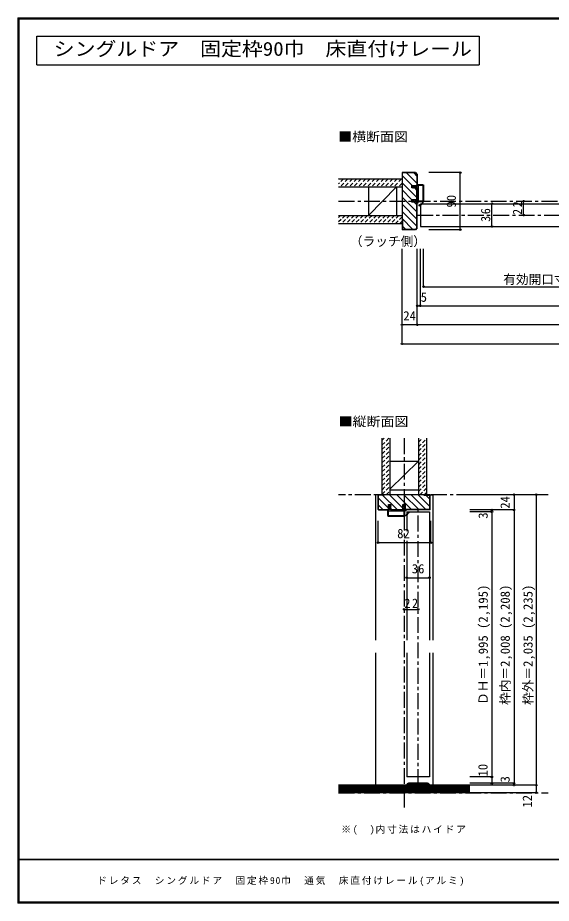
# Model space of a CAD drawing. Units: millimetres at full size, sheet at 1:5. Extents: x -973 to 977, y -718 to 696.
# Drawn here: x -973 to -132, y -701 to 696 of the extents above; entities that cross this region are included whole.
import ezdxf
from ezdxf.enums import TextEntityAlignment as Align

# ---------------------------------------------------------------- set-up
doc = ezdxf.new("R2010")
doc.units = ezdxf.units.MM
doc.header["$LTSCALE"] = 5
doc.header["$PDMODE"] = 32
doc.header["$PDSIZE"] = 2.5
doc.linetypes.add('CHAIN1', pattern=[8, 5, -1, 1, -1])
doc.linetypes.add('DASHED1', pattern=[1.8, 1.2, -0.6])
for name, color, linetype in [('0-0_補助線', 7, 'Continuous'), ('0-1_通り芯', 4, 'CHAIN1'), ('0-3_仕上げ', 2, 'Continuous'), ('0-4_枠', 3, 'Continuous'), ('0-6_扉', 6, 'Continuous'), ('0-7_金物', 7, 'Continuous'), ('0-A_文字', 3, 'Continuous'), ('0-B_寸法', 7, 'Continuous'), ('0-C_ハッチ', 4, 'DASHED1'), ('F-1_枠', 6, 'Continuous'), ('F-A_文字', 7, 'Continuous')]:
    doc.layers.add(name, color=color, linetype=linetype)
doc.styles.add('ＭＳ ゴシック', font='')
doc.styles.get('ＭＳ ゴシック').set_extended_font_data('MS Gothic')

# ---------------------------------------------------------------- blocks, each defined once
blk = doc.blocks.new('2')
at = {"layer": '0-0_補助線'}
for p, q in [((-9.846, -9.622), (-9.846, 15.078)), ((-8.846, 16.078), (0.354, 16.078)), ((-8.846, 15.878), (0.637, 15.878)), ((-8.446, 14.378), (-8.446, -8.922)), ((-8.146, 14.678), (-1.546, 14.678)), ((-1.246, 14.378), (-1.246, -8.922)), ((0.154, 11.653), (2.154, 11.653)), ((0.154, 11.653), (0.154, -8.497)), ((2.154, 10.953), (2.154, 11.653)), ((3.154, 11.653), (2.512, 10.83)), ((3.154, 11.653), (6.154, 11.653)), ((4.154, 13.753), (4.154, 13.053)), ((5.154, 13.053), (4.512, 13.876)), ((7.154, 13.053), (5.154, 13.053)), ((6.154, 10.953), (6.154, 11.653)), ((7.558, 12.258), (6.516, 10.835)), ((-1.48, -10.622), (-8.846, -10.622)), ((-1.546, -9.222), (-8.146, -9.222)), ((-1.189, -10.85), (-0.732, -12.694)), ((0.354, -12.922), (-0.441, -12.922)), ((0.154, -8.497), (2.154, -8.497)), ((4.154, -9.897), (0.154, -9.897)), ((0.154, -9.897), (0.154, -10.622)), ((0.154, -10.622), (0.645, -12.548)), ((2.154, -7.797), (2.154, -8.497)), ((3.154, -8.497), (2.512, -7.674)), ((3.154, -8.497), (6.154, -8.497)), ((4.154, -10.597), (4.154, -9.897)), ((5.154, -9.897), (4.512, -10.72)), ((7.154, -9.897), (5.154, -9.897)), ((6.154, -7.797), (6.154, -8.497)), ((7.558, -9.101), (6.516, -7.679))]:
    blk.add_line(p, q, dxfattribs=at)
for points in [[(-9.646, 15.078), (-9.646, -9.622), (-9.846, -9.622)], [(4.154, 13.053), (0.154, 13.053), (0.649, 15.723)]]:
    blk.add_lwpolyline(points, dxfattribs=at)
for centre, radius, start, end in [((-8.846, 15.078), 1, 90, 180), ((-8.846, 15.078), 0.8, 90, 180), ((-8.146, 14.378), 0.3, 90, 180), ((-1.546, 14.378), 0.3, 0, 90), ((0.354, 15.778), 0.3, 349.49875, 90), ((2.354, 10.953), 0.2, 180, 322.03043), ((4.354, 13.753), 0.2, 37.96957, 180), ((6.354, 10.953), 0.2, 180, 323.78053), ((7.154, 12.553), 0.5, 323.78053, 90), ((-8.846, -9.622), 1, 180, 270), ((-2.846, -10.72), 6, 179.06153, 259.29815), ((-8.146, -8.922), 0.3, 180, 270), ((-2.846, -10.72), 5.3, 178.93757, 259.29815), ((-1.546, -8.922), 0.3, 270, 0), ((-1.48, -10.922), 0.3, 13.9282, 90), ((-0.441, -12.622), 0.3, 193.9282, 270), ((0.354, -12.622), 0.3, 270, 14.29438), ((2.354, -7.797), 0.2, 37.96957, 180), ((4.354, -10.597), 0.2, 180, 322.03043), ((6.354, -7.797), 0.2, 36.21947, 180), ((7.154, -9.397), 0.5, 270, 36.21947), ((-3.896, -16.272), 0.35, 259.29815, 79.29815)]:
    blk.add_arc(centre, radius, start, end, dxfattribs=at)
blk.add_point((-3.896, -16.622), dxfattribs=at)

msp = doc.modelspace()

# ---------------------------------------------------------------- linework, layer by layer
at = {"layer": '0-1_通り芯'}
for p, q in [((-467, 406.5), (468, 406.5)), ((-343, 384.5), (344, 384.5)), ((-363.643, 32.5), (-363.643, -549.794)), ((-136.286, -56.5), (-467, -56.5)), ((-341.643, -514.5), (-341.643, -80.5)), ((-467, -526.5), (-136.286, -526.5))]:
    msp.add_line(p, q, dxfattribs=at)
at = {"layer": '0-3_仕上げ'}
for p, q in [((-467, 441.5), (-367, 441.5)), ((-467, 429), (-367, 429)), ((-467, 384), (-367, 384)), ((-467, 371.5), (-367, 371.5)), ((-398.643, 32.5), (-398.643, -56.5)), ((-386.143, 32.5), (-386.143, -56.5)), ((-341.143, 32.5), (-341.143, -56.5)), ((-328.643, 32.5), (-328.643, -56.5)), ((-260.286, -514.5), (-467, -514.5)), ((-260.286, -526.5), (-467, -526.5))]:
    msp.add_line(p, q, dxfattribs=at)
at = {"layer": '0-3_仕上げ', "color": 7}
for p, q in [((-375.572, 429), (-420, 384)), ((-386.143, -47.928), (-341.143, -3.5)), ((-260.286, -516), (-467, -516)), ((-260.286, -517.5), (-467, -517.5)), ((-260.286, -519), (-467, -519)), ((-260.286, -520.5), (-467, -520.5)), ((-260.286, -522), (-467, -522)), ((-260.286, -523.5), (-467, -523.5)), ((-260.286, -525), (-467, -525))]:
    msp.add_line(p, q, dxfattribs=at)
at = {"layer": '0-3_仕上げ', "color": 3}
for p, q in [((-420, 429), (-420, 384)), ((-375.572, 429), (-375.572, 384)), ((-386.143, -3.5), (-341.143, -3.5)), ((-386.143, -48.5), (-341.143, -48.5))]:
    msp.add_line(p, q, dxfattribs=at)
at = {"layer": '0-4_枠'}
for p, q in [((-346.036, 451), (-366.5, 451)), ((-366.5, 436.5), (-366.5, 451)), ((-346.036, 451), (-343.5, 448.464)), ((-345.828, 451.5), (-343, 448.672)), ((-343.5, 448.464), (-343.5, 431)), ((-343, 448.672), (-343, 431)), ((-366.5, 436.5), (-367, 436.5)), ((-351.5, 427.3), (-351.5, 431)), ((-351.5, 431), (-343, 431)), ((-343, 427.3), (-351.5, 427.3)), ((-343.5, 408.7), (-343.5, 427.3)), ((-343, 408.7), (-343, 427.3)), ((-351.5, 405), (-351.5, 408.7)), ((-343, 408.7), (-351.5, 408.7)), ((-343, 405), (-351.5, 405)), ((-343.5, 364.536), (-343.5, 405)), ((-343, 364.328), (-343, 405)), ((-366.5, 376.5), (-367, 376.5)), ((-366.5, 376.5), (-366.5, 362)), ((-343.5, 364.536), (-346.036, 362)), ((-346.036, 362), (-366.5, 362)), ((-322.643, -56.5), (-404.643, -56.5)), ((-404.143, -79.586), (-404.143, -57)), ((-394.643, -57), (-404.143, -57)), ((-394.643, -57), (-394.643, -56.5)), ((-332.643, -57), (-332.643, -56.5)), ((-332.643, -57), (-323.143, -57)), ((-323.143, -79.586), (-323.143, -57)), ((-403.729, -80), (-404.143, -79.586)), ((-403.936, -80.5), (-388.143, -80.5)), ((-403.729, -80), (-388.143, -80)), ((-388.143, -72), (-384.443, -72)), ((-388.143, -80.5), (-388.143, -72)), ((-384.443, -80.5), (-384.443, -72)), ((-384.443, -80), (-365.843, -80)), ((-384.443, -80.5), (-365.843, -80.5)), ((-365.843, -80.5), (-365.843, -72)), ((-323.557, -80), (-362.143, -80)), ((-323.35, -80.5), (-362.143, -80.5)), ((-323.557, -80), (-323.143, -79.586))]:
    msp.add_line(p, q, dxfattribs=at)
at = {"layer": '0-4_枠', "color": 4}
for p, q in [((-404.643, -56.5), (-408.643, -56.5)), ((-408.643, -56.5), (-408.643, -286)), ((-322.643, -56.5), (-318.643, -56.5)), ((-318.643, -56.5), (-318.643, -286)), ((-408.643, -306), (-408.643, -514.5)), ((-318.643, -306), (-318.643, -514.5))]:
    msp.add_line(p, q, dxfattribs=at)
at = {"layer": '0-4_枠'}
for points in [[(-345.828, 451.5), (-367, 451.5), (-367, 361.5)], [(-343, 364.328), (-345.828, 361.5), (-367, 361.5)], [(-403.936, -80.5), (-404.643, -79.793), (-404.643, -56.5)], [(-323.35, -80.5), (-322.643, -79.793), (-322.643, -56.5)], [(-365.843, -72), (-362.143, -72), (-362.143, -80.5)]]:
    msp.add_lwpolyline(points, dxfattribs=at)
at = {"layer": '0-6_扉'}
for p, q in [((-338, 402.5), (-8, 402.5)), ((-359.643, -83.5), (-359.643, -114.19)), ((-359.643, -83.5), (-323.643, -83.5)), ((-323.643, -83.5), (-323.643, -286)), ((-359.643, -129.422), (-359.643, -286)), ((-359.643, -306), (-359.643, -501.5)), ((-323.643, -306), (-323.643, -501.5)), ((-323.643, -501.5), (-359.643, -501.5))]:
    msp.add_line(p, q, dxfattribs=at)
msp.add_lwpolyline([(-338, 402.5), (-338, 366.5), (-8, 366.5)], dxfattribs=at)
at = {"layer": '0-7_金物'}
for p, q in [((-359.643, -514.5), (-358.643, -514.5)), ((-326.643, -511.5), (-356.643, -511.5)), ((-353.843, -512.5), (-356.643, -512.5)), ((-353.843, -514.5), (-353.843, -512.5)), ((-353.843, -514.5), (-352.843, -514.5)), ((-352.843, -514.5), (-352.843, -512.5)), ((-348.443, -512.5), (-352.843, -512.5)), ((-348.443, -514.5), (-348.443, -512.5)), ((-348.443, -514.5), (-347.443, -514.5)), ((-347.443, -514.5), (-347.443, -512.5)), ((-342.143, -512.5), (-347.443, -512.5)), ((-342.143, -514.5), (-342.143, -512.5)), ((-342.143, -514.5), (-341.143, -514.5)), ((-341.143, -514.5), (-341.143, -512.5)), ((-335.843, -512.5), (-341.143, -512.5)), ((-335.843, -514.5), (-335.843, -512.5)), ((-335.843, -514.5), (-334.843, -514.5)), ((-334.843, -514.5), (-334.843, -512.5)), ((-330.443, -512.5), (-334.843, -512.5)), ((-330.443, -514.5), (-330.443, -512.5)), ((-330.443, -514.5), (-329.443, -514.5)), ((-329.443, -514.5), (-329.443, -512.5)), ((-326.643, -512.5), (-329.443, -512.5)), ((-324.643, -514.5), (-323.643, -514.5))]:
    msp.add_line(p, q, dxfattribs=at)
for centre, radius, start, end in [((-356.643, -514.5), 3, 90, 180), ((-356.643, -514.5), 2, 90, 180), ((-326.643, -514.5), 3, 0, 90), ((-326.643, -514.5), 2, 0, 90)]:
    msp.add_arc(centre, radius, start, end, dxfattribs=at)
at = {"layer": '0-A_文字'}
for p, q in [((-943.333, 621.667), (-943.333, 666.667)), ((-943.333, 666.667), (-245.458, 666.667)), ((-245.458, 666.667), (-245.458, 621.667)), ((-943.333, 621.667), (-245.458, 621.667))]:
    msp.add_line(p, q, dxfattribs=at)
at = {"layer": '0-B_寸法', "color": 4}
for p, q in [((-275.175, 451.5), (-324.495, 451.5)), ((-275.175, 361.5), (-275.175, 451.5)), ((-175.175, 384.5), (-175.175, 406.5)), ((-225.175, 366.5), (-225.175, 402.5)), ((-275.175, 361.5), (-324.495, 361.5)), ((-367, 181.5), (-367, 331.5)), ((-343, 211.5), (-343, 331.5)), ((-338, 241.5), (-338, 331.5)), ((-333, 271.5), (-333, 331.5)), ((-333, 271.5), (284.005, 271.5)), ((-343, 241.5), (344, 241.5)), ((368, 211.5), (-367, 211.5)), ((-155.286, -56.5), (-260.286, -56.5)), ((-190.286, -56.5), (-190.286, -514.5)), ((-155.286, -56.5), (-155.286, -526.5)), ((-190.286, -80.5), (-260.286, -80.5)), ((-225.286, -83.5), (-260.286, -83.5)), ((-225.286, -80.5), (-225.286, -511.5)), ((-404.643, -131.922), (-404.643, -97.4)), ((-321.643, -131.922), (-321.643, -97.4)), ((-404.643, -131.922), (-321.643, -131.922)), ((-359.643, -187.382), (-323.643, -187.382)), ((-363.643, -237.382), (-341.643, -237.382)), ((-225.286, -501.5), (-260.286, -501.5)), ((-190.286, -511.5), (-260.286, -511.5)), ((-155.286, -514.5), (-260.286, -514.5)), ((-155.286, -526.5), (-260.286, -526.5))]:
    msp.add_line(p, q, dxfattribs=at)
msp.add_lwpolyline([(-367, 181.5), (368, 181.5), (368, 331.5)], dxfattribs=at)
at = {"layer": '0-B_寸法'}
for p in [(-275.175, 451.5), (-175.175, 406.5), (-225.175, 402.5), (-175.175, 384.5), (-225.175, 366.5), (-275.175, 361.5), (-333, 271.5), (-343, 241.5), (-338, 241.5), (-367, 211.5), (-343, 211.5), (-367, 181.5), (-190.286, -56.5), (-155.286, -56.5), (-225.286, -80.5), (-225.286, -83.5), (-190.286, -80.5), (-404.643, -131.922), (-321.643, -131.922), (-359.643, -187.382), (-323.643, -187.382), (-363.643, -237.382), (-341.643, -237.382), (-225.286, -501.5), (-225.286, -511.5), (-190.286, -511.5), (-190.286, -514.5), (-155.286, -514.5), (-155.286, -526.5)]:
    msp.add_point(p, dxfattribs=at)
at = {"layer": '0-C_ハッチ', "linetype": 'Continuous'}
for p, q in [((-359.716, 451), (-343.5, 434.784)), ((-348.402, 451), (-343.5, 446.098)), ((-367, 435.657), (-343.5, 412.157)), ((-366.5, 446.47), (-351.029, 431)), ((-367, 424.342), (-351.357, 408.7)), ((-347.329, 427.3), (-343.5, 423.47)), ((-367, 413.029), (-343.5, 389.529)), ((-367, 401.716), (-343.5, 378.216)), ((-347.657, 405), (-343.5, 400.843)), ((-367, 390.402), (-343.5, 366.902)), ((-367, 379.088), (-349.912, 362)), ((-366.5, 367.275), (-361.225, 362)), ((-404.143, -61.784), (-388.143, -77.784)), ((-397.613, -57), (-374.613, -80)), ((-386.8, -56.5), (-365.843, -77.457)), ((-375.485, -56.5), (-351.986, -80)), ((-364.172, -56.5), (-340.672, -80)), ((-352.858, -56.5), (-329.358, -80)), ((-341.545, -56.5), (-323.143, -74.902)), ((-329.731, -57), (-323.143, -63.588)), ((-404.143, -73.098), (-397.241, -80))]:
    msp.add_line(p, q, dxfattribs=at)
at = {"layer": '0-C_ハッチ'}
for p, q in [((-459.531, 441.5), (-467, 434.031)), ((-466.602, 441.5), (-467, 441.102)), ((-452.46, 441.5), (-464.96, 429)), ((-445.389, 441.5), (-457.889, 429)), ((-438.318, 441.5), (-450.818, 429)), ((-431.247, 441.5), (-443.747, 429)), ((-424.176, 441.5), (-436.676, 429)), ((-417.105, 441.5), (-429.605, 429)), ((-410.034, 441.5), (-422.534, 429)), ((-402.963, 441.5), (-415.463, 429)), ((-395.892, 441.5), (-408.392, 429)), ((-388.821, 441.5), (-401.321, 429)), ((-381.749, 441.5), (-394.249, 429)), ((-374.678, 441.5), (-387.178, 429)), ((-367.607, 441.5), (-380.107, 429)), ((-367, 435.036), (-372.799, 429.237)), ((-456.823, 384), (-467, 373.823)), ((-463.894, 384), (-467, 380.894)), ((-449.752, 384), (-462.252, 371.5)), ((-442.681, 384), (-455.181, 371.5)), ((-435.61, 384), (-448.11, 371.5)), ((-428.539, 384), (-441.039, 371.5)), ((-421.468, 384), (-433.968, 371.5)), ((-414.397, 384), (-426.897, 371.5)), ((-407.326, 384), (-419.826, 371.5)), ((-400.255, 384), (-412.755, 371.5)), ((-393.183, 384), (-405.683, 371.5)), ((-386.112, 384), (-398.612, 371.5)), ((-379.041, 384), (-391.541, 371.5)), ((-371.97, 384), (-384.47, 371.5)), ((-367, 381.899), (-377.399, 371.5)), ((-367, 374.828), (-370.328, 371.5)), ((-398.643, 28.96), (-395.103, 32.5)), ((-398.643, 21.889), (-388.032, 32.5)), ((-341.143, 26.252), (-334.895, 32.5)), ((-341.143, 19.181), (-328.643, 31.681)), ((-398.643, 14.818), (-386.143, 27.318)), ((-398.643, 7.747), (-386.143, 20.247)), ((-341.143, 12.11), (-328.643, 24.61)), ((-341.143, 5.039), (-328.643, 17.539)), ((-398.643, 0.676), (-386.143, 13.176)), ((-398.643, -6.395), (-386.143, 6.105)), ((-341.143, -2.032), (-328.643, 10.468)), ((-341.143, -9.103), (-328.643, 3.397)), ((-398.643, -13.466), (-386.143, -0.966)), ((-398.643, -20.537), (-386.143, -8.037)), ((-341.143, -16.174), (-328.643, -3.674)), ((-341.143, -23.246), (-328.643, -10.746)), ((-398.643, -27.608), (-386.143, -15.108)), ((-398.643, -34.679), (-386.143, -22.179)), ((-341.143, -30.317), (-328.643, -17.817)), ((-341.143, -37.388), (-328.643, -24.888)), ((-398.643, -41.751), (-386.143, -29.251)), ((-398.321, -48.5), (-386.143, -36.322)), ((-341.143, -44.459), (-328.643, -31.959)), ((-341.143, -51.53), (-328.643, -39.03)), ((-398.643, -55.893), (-386.143, -43.393)), ((-392.179, -56.5), (-386.143, -50.464)), ((-339.042, -56.5), (-328.643, -46.101)), ((-331.971, -56.5), (-328.643, -53.172))]:
    msp.add_line(p, q, dxfattribs=at)
at = {"layer": 'F-1_枠'}
for p, q in [((-973.347, 695.833), (-973.347, -700.833)), ((-973.347, 695.833), (976.653, 695.833)), ((-973.347, 695), (976.653, 695)), ((-973.347, 694.167), (976.653, 694.167)), ((-972.514, 695.833), (-972.514, -700.833)), ((-971.68, 695.833), (-971.68, -700.833)), ((976.653, -631.667), (-973.347, -631.667)), ((976.653, -632.5), (-973.347, -632.5)), ((976.653, -699.167), (-973.347, -699.167)), ((976.653, -700), (-973.347, -700)), ((976.653, -700.833), (-973.347, -700.833))]:
    msp.add_line(p, q, dxfattribs=at)

# ---------------------------------------------------------------- block references
at = {"layer": '0-0_補助線', "xscale": -1}
msp.add_blockref('2', (-342.846, 416.422), dxfattribs=at)
at = {"layer": '0-0_補助線', "rotation": 90}
msp.add_blockref('2', (-373.565, -80.654), dxfattribs=at)

# ---------------------------------------------------------------- texts
at = {"layer": '0-A_文字', "style": 'ＭＳ ゴシック', "width": 1.1}
msp.add_text('シングルドア\u3000固定枠90巾\u3000床直付けレール', height=21.99, dxfattribs=at).set_placement((-916.607, 629.167), align=Align.BOTTOM_LEFT)
at = {"layer": '0-A_文字', "color": 7, "style": 'ＭＳ ゴシック', "width": 1.1}
for s, p in [('■横断面図', (-467.759, 496.5)), ('■縦断面図', (-467, 47.256))]:
    msp.add_text(s, height=14.66, dxfattribs=at).set_placement(p, align=Align.BOTTOM_LEFT)
at = {"layer": '0-A_文字', "color": 7, "style": 'ＭＳ ゴシック'}
msp.add_text('（ラッチ側）', height=14.66, dxfattribs=at).set_placement((-449.25, 331.5), align=Align.BOTTOM_LEFT)
at = {"layer": '0-A_文字', "color": 7, "insert": (-462.857, -592.63), "char_height": 11, "attachment_point": 7, "style": 'ＭＳ ゴシック'}
msp.add_mtext('\\T1.18;※(\u3000)内寸法はハイドア', dxfattribs=at)
at = {"layer": '0-B_寸法', "style": 'ＭＳ ゴシック'}
for s, p in [('90', (-277.675, 396.5)), ('24', (-192.786, -78.5)), ('3', (-227.449, -94.385)), ('ＤＨ＝1,995 (2,195)', (-227.323, -388)), ('枠内＝2,008 (2,208)', (-192.643, -388)), ('枠外＝2,035 (2,235)', (-156.629, -388)), ('10', (-227.786, -500.875)), ('3', (-192.786, -510.25)), ('12', (-157.786, -549.895))]:
    msp.add_text(s, height=14.66, rotation=90, dxfattribs=at).set_placement(p, align=Align.BOTTOM_LEFT)
for s, p in [('有効開口寸法＝730（660）<640>［617］', (-207.347, 271.5)), ('5', (-337.622, 243.378)), ('24', (-365, 214)), ('82', (-374.643, -129.422)), ('36', (-351.643, -184.882))]:
    msp.add_text(s, height=14.66, dxfattribs=at).set_placement(p, align=Align.BOTTOM_LEFT)
at = {"layer": '0-B_寸法', "char_height": 14.66, "attachment_point": 7, "rotation": 90, "style": 'ＭＳ ゴシック'}
for s, insert in [('\\T1.27;\\W0.95;22', (-177.675, 384.875)), ('\\T1.27;\\W0.95;36', (-227.675, 373.875))]:
    msp.add_mtext(s, dxfattribs=dict(at, insert=insert))
at = {"layer": '0-B_寸法', "insert": (-363.268, -234.882), "char_height": 14.66, "attachment_point": 7, "style": 'ＭＳ ゴシック'}
msp.add_mtext('\\T1.27;\\W0.95;22', dxfattribs=at)
at = {"layer": 'F-A_文字', "insert": (-847.938, -673.333), "char_height": 11, "attachment_point": 7, "style": 'ＭＳ ゴシック'}
msp.add_mtext('\\T1.18;ドレタス\u3000シングルドア\u3000固定枠90巾\u3000通気\u3000床直付けレール(アルミ)', dxfattribs=at)

doc.saveas('drawing.dxf')
